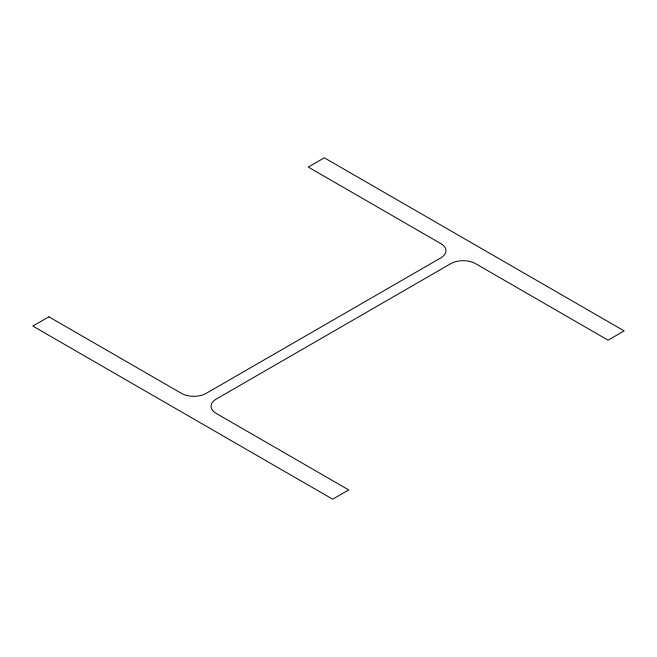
<?xml version="1.0" encoding="UTF-8"?>
<svg xmlns="http://www.w3.org/2000/svg" width="657" height="657" viewBox="0 0 657 657"><rect width="100%" height="100%" fill="white"/><g stroke="black" fill="none" stroke-linecap="round" stroke-linejoin="round"><path stroke-width="0.99" d="M48.905 316.822L32.85 326.094L332.672 499.189L348.727 489.925L216.161 413.384A17.468 10.085 0 0 1 216.161 399.127L450.825 263.638A17.468 10.085 0 0 1 475.528 263.638L608.095 340.178L624.15 330.906L324.328 157.811L308.273 167.075L440.839 243.616A17.468 10.085 0 0 1 440.839 257.873L206.175 393.362A17.468 10.085 0 0 1 181.472 393.362L48.905 316.822"/></g></svg>
